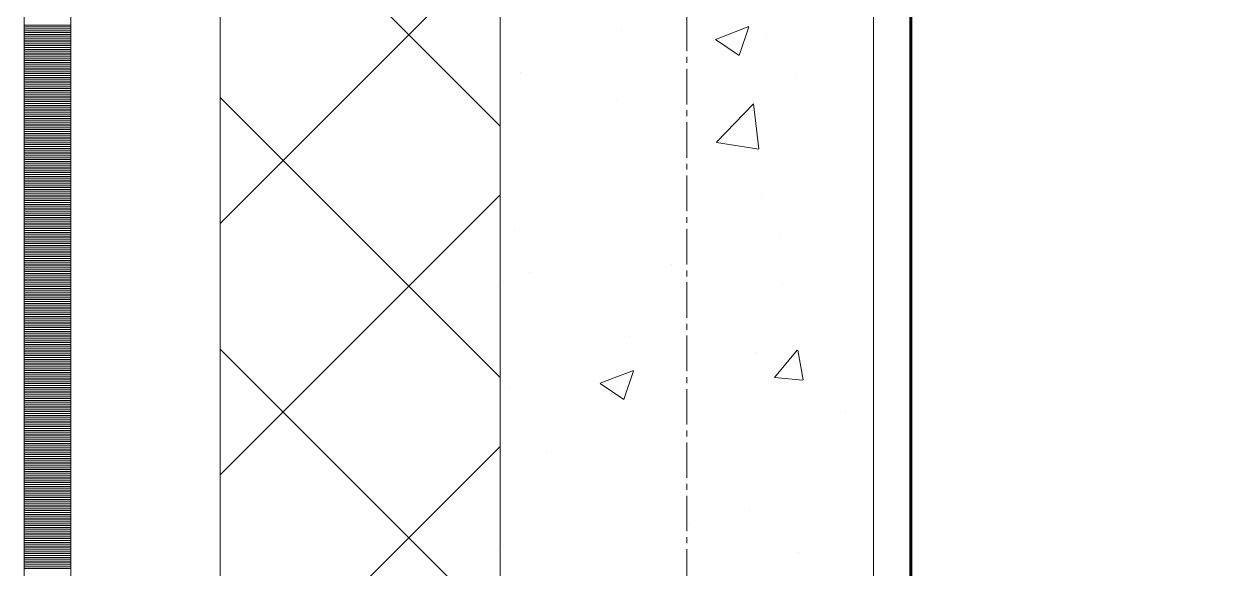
# Model space of a CAD drawing. Header units: millimetres. Extents: x 470010 to 1231400, y -134005 to 421770.
# Drawn here: x 672519 to 673165, y -45237 to -44945 of the extents above; entities that cross this region are included whole.
import ezdxf
from ezdxf.enums import TextEntityAlignment as Align

# ---------------------------------------------------------------- set-up
doc = ezdxf.new("R2010")
doc.units = ezdxf.units.MM
doc.linetypes.add('CENTER2', pattern=[28.575, 19.05, -3.175, 3.175, -3.175])
doc.linetypes.add('DASHED', pattern=[19.05, 12.7, -6.35])
doc.layers.get('Defpoints').update_dxf_attribs({"color": 140})
for name, color, linetype, lineweight in [('0) шп потолок', 3, 'Continuous', 60), ('АР_Стены ПЕНОблок', 52, 'Continuous', 20), ('АР_Тонкая', 254, 'Continuous', 5), ('АР_Утеплитель', 31, 'Continuous', 0), ('АР_Штриховка', 8, 'Continuous', 0)]:
    doc.layers.add(name, color=color, linetype=linetype, lineweight=lineweight)
doc.layers.add('АР_Делит', color=120, linetype='Continuous', lineweight=0, plot=False)
doc.layers.add('РД_Оси_100', color=7, linetype='Continuous', lineweight=0, true_color=0x525252)
doc.styles.add('style1', font='ARIALN.TTF')

# ---------------------------------------------------------------- blocks, each defined once
blk = doc.blocks.new('СОШ_2200_АР_ОСИ_М100_28.05.24')
at = {"layer": 'АР_Делит', "color": 251, "linetype": 'DASHED', "true_color": 0x636466}
blk.add_lwpolyline([(114955, 135155), (114955, -355), (93595.036, -355), (93595.036, 13855), (94145, 13855), (94145, 68320), (66055, 68320), (66055, 13857.73), (83455, 13857.73), (83455, -355), (45245, -355), (45245, 13145), (44695, 13145), (44695, 26755), (45245, 26755), (45245, 68320), (20455, 68320), (20455, 26755), (27955, 26755), (27955, 13145), (-355, 13145), (-355, 100855)], dxfattribs=at)
at = {"layer": 'РД_Оси_100', "color": 251, "linetype": 'CENTER2', "true_color": 0x636466}
blk.add_line((0, -6155), (0, 139938.679), dxfattribs=at)
blk = doc.blocks.new('A$C9108343f')
at = {"layer": '0) шп потолок'}
blk.add_lwpolyline([(14844.96, 52575), (14844.96, 61255), (7274.96, 61255), (7274.96, 52155), (13824.96, 52155)], dxfattribs=at)
at = {"layer": 'АР_Стены ПЕНОблок', "color": 18, "linetype": 'Continuous', "lineweight": 20, "true_color": 0x000000}
for p, q in [((7054.96, 97555), (7054.96, 21355)), ((7254.96, 21355), (7254.96, 97555))]:
    blk.add_line(p, q, dxfattribs=at)
at = {"layer": 'АР_Тонкая', "color": 18, "linetype": 'Continuous', "lineweight": 5, "true_color": 0x000000}
for p, q in [((6799.96, 97555), (6799.96, 21355)), ((6824.96, 97555), (6824.96, 21355)), ((6824.96, 21355), (6824.96, 97555)), ((6904.96, 21355), (6904.96, 97555))]:
    blk.add_line(p, q, dxfattribs=at)
at = {"layer": 'АР_Утеплитель', "color": 18, "linetype": 'Continuous', "lineweight": 0, "true_color": 0x000000}
for p, q in [((6904.96, 97555), (6904.96, 21355)), ((7054.96, 21355), (7054.96, 97555))]:
    blk.add_line(p, q, dxfattribs=at)
at = {"layer": 'АР_Штриховка', "color": 18, "linetype": 'Continuous', "lineweight": 0, "true_color": 0x000000}
for p, q in [((7054.96, 55366.7), (6904.96, 55516.7)), ((6904.96, 55314.56), (7054.96, 55464.56)), ((6799.96, 55420.75), (6824.96, 55420.75)), ((6799.96, 55419.75), (6824.96, 55419.75)), ((6799.96, 55418.75), (6824.96, 55418.75)), ((6799.96, 55417.75), (6824.96, 55417.75)), ((7120.01, 55418.07), (7120.01, 55418.07)), ((7170.37, 55413.11), (7188.15, 55419.94)), ((7182.95, 55404.45), (7188.1, 55419.8)), ((6799.96, 55416.75), (6824.96, 55416.75)), ((6799.96, 55415.75), (6824.96, 55415.75)), ((6799.96, 55414.75), (6824.96, 55414.75)), ((6799.96, 55413.75), (6824.96, 55413.75)), ((6799.96, 55412.75), (6824.96, 55412.75)), ((6799.96, 55411.75), (6824.96, 55411.75)), ((7170.3, 55412.97), (7182.94, 55404.45)), ((7197.82, 55414.36), (7197.82, 55414.36)), ((6799.96, 55410.75), (6824.96, 55410.75)), ((6799.96, 55409.75), (6824.96, 55409.75)), ((6799.96, 55408.75), (6824.96, 55408.75)), ((6799.96, 55407.75), (6824.96, 55407.75)), ((6799.96, 55406.75), (6824.96, 55406.75)), ((6799.96, 55405.75), (6824.96, 55405.75)), ((6799.96, 55404.75), (6824.96, 55404.75)), ((6799.96, 55403.75), (6824.96, 55403.75)), ((6799.96, 55402.75), (6824.96, 55402.75)), ((6799.96, 55401.75), (6824.96, 55401.75)), ((6799.96, 55400.75), (6824.96, 55400.75)), ((6799.96, 55399.75), (6824.96, 55399.75)), ((6799.96, 55398.75), (6824.96, 55398.75)), ((6799.96, 55397.75), (6824.96, 55397.75)), ((6799.96, 55396.75), (6824.96, 55396.75)), ((6799.96, 55395.75), (6824.96, 55395.75)), ((6799.96, 55394.75), (6824.96, 55394.75)), ((6799.96, 55393.75), (6824.96, 55393.75)), ((6799.96, 55392.75), (6824.96, 55392.75)), ((6799.96, 55391.75), (6824.96, 55391.75)), ((7065.9, 55395.31), (7065.9, 55395.31)), ((7213.41, 55392.96), (7213.41, 55392.96)), ((6799.96, 55390.75), (6824.96, 55390.75)), ((6799.96, 55389.75), (6824.96, 55389.75)), ((6799.96, 55388.75), (6824.96, 55388.75)), ((6799.96, 55387.75), (6824.96, 55387.75)), ((6799.96, 55386.75), (6824.96, 55386.75)), ((6799.96, 55385.75), (6824.96, 55385.75)), ((6799.96, 55384.75), (6824.96, 55384.75)), ((6799.96, 55383.75), (6824.96, 55383.75)), ((6799.96, 55382.75), (6824.96, 55382.75)), ((6799.96, 55381.75), (6824.96, 55381.75)), ((6799.96, 55380.75), (6824.96, 55380.75)), ((6799.96, 55379.75), (6824.96, 55379.75)), ((6799.96, 55378.75), (6824.96, 55378.75)), ((7054.96, 55231.99), (6904.96, 55381.99)), ((7117.21, 55380.29), (7117.21, 55380.29)), ((6799.96, 55377.75), (6824.96, 55377.75)), ((6799.96, 55376.75), (6824.96, 55376.75)), ((6799.96, 55375.75), (6824.96, 55375.75)), ((6799.96, 55374.75), (6824.96, 55374.75)), ((6799.96, 55373.75), (6824.96, 55373.75)), ((6799.96, 55372.75), (6824.96, 55372.75)), ((7170.85, 55357.97), (7190.63, 55378.59)), ((7193.5, 55354.47), (7190.69, 55378.59)), ((6799.96, 55371.75), (6824.96, 55371.75)), ((6799.96, 55370.75), (6824.96, 55370.75)), ((6799.96, 55369.75), (6824.96, 55369.75)), ((6799.96, 55368.75), (6824.96, 55368.75)), ((6799.96, 55367.75), (6824.96, 55367.75)), ((6799.96, 55366.75), (6824.96, 55366.75)), ((6799.96, 55365.75), (6824.96, 55365.75)), ((6799.96, 55364.75), (6824.96, 55364.75)), ((6799.96, 55363.75), (6824.96, 55363.75)), ((6799.96, 55362.75), (6824.96, 55362.75)), ((6799.96, 55361.75), (6824.96, 55361.75)), ((6799.96, 55360.75), (6824.96, 55360.75)), ((6799.96, 55359.75), (6824.96, 55359.75)), ((6799.96, 55358.75), (6824.96, 55358.75)), ((6799.96, 55357.75), (6824.96, 55357.75)), ((6799.96, 55356.75), (6824.96, 55356.75)), ((6799.96, 55355.75), (6824.96, 55355.75)), ((6799.96, 55354.75), (6824.96, 55354.75)), ((6799.96, 55353.75), (6824.96, 55353.75)), ((7170.89, 55357.87), (7193.48, 55354.37)), ((6799.96, 55352.75), (6824.96, 55352.75)), ((6799.96, 55351.75), (6824.96, 55351.75)), ((6799.96, 55350.75), (6824.96, 55350.75)), ((6799.96, 55349.75), (6824.96, 55349.75)), ((6799.96, 55348.75), (6824.96, 55348.75)), ((6799.96, 55347.75), (6824.96, 55347.75)), ((6799.96, 55346.75), (6824.96, 55346.75)), ((6799.96, 55345.75), (6824.96, 55345.75)), ((6799.96, 55344.75), (6824.96, 55344.75)), ((6799.96, 55343.75), (6824.96, 55343.75)), ((6799.96, 55342.75), (6824.96, 55342.75)), ((6799.96, 55341.75), (6824.96, 55341.75)), ((6799.96, 55340.75), (6824.96, 55340.75)), ((6799.96, 55339.75), (6824.96, 55339.75)), ((6799.96, 55338.75), (6824.96, 55338.75)), ((6799.96, 55337.75), (6824.96, 55337.75)), ((6799.96, 55336.75), (6824.96, 55336.75)), ((6799.96, 55335.75), (6824.96, 55335.75)), ((6799.96, 55334.75), (6824.96, 55334.75)), ((6799.96, 55333.75), (6824.96, 55333.75)), ((6799.96, 55332.75), (6824.96, 55332.75)), ((6799.96, 55331.75), (6824.96, 55331.75)), ((6799.96, 55330.75), (6824.96, 55330.75)), ((6799.96, 55329.75), (6824.96, 55329.75)), ((6799.96, 55328.75), (6824.96, 55328.75)), ((6799.96, 55327.75), (6824.96, 55327.75)), ((6904.96, 55179.86), (7054.96, 55329.86)), ((7194.73, 55329.8), (7194.73, 55329.8)), ((6799.96, 55326.75), (6824.96, 55326.75)), ((6799.96, 55325.75), (6824.96, 55325.75)), ((6799.96, 55324.75), (6824.96, 55324.75)), ((6799.96, 55323.75), (6824.96, 55323.75)), ((6799.96, 55322.75), (6824.96, 55322.75)), ((6799.96, 55321.75), (6824.96, 55321.75)), ((6799.96, 55320.75), (6824.96, 55320.75)), ((6799.96, 55319.75), (6824.96, 55319.75)), ((6799.96, 55318.75), (6824.96, 55318.75)), ((6799.96, 55317.75), (6824.96, 55317.75)), ((6799.96, 55316.75), (6824.96, 55316.75)), ((6799.96, 55315.75), (6824.96, 55315.75)), ((6799.96, 55314.75), (6824.96, 55314.75)), ((6799.96, 55313.75), (6824.96, 55313.75)), ((6799.96, 55312.75), (6824.96, 55312.75)), ((6799.96, 55311.75), (6824.96, 55311.75)), ((6799.96, 55310.75), (6824.96, 55310.75)), ((6799.96, 55309.75), (6824.96, 55309.75)), ((6799.96, 55308.75), (6824.96, 55308.75)), ((6799.96, 55307.75), (6824.96, 55307.75)), ((7062.81, 55310.76), (7062.81, 55310.76)), ((7205.12, 55308.33), (7205.12, 55308.33)), ((6799.96, 55306.75), (6824.96, 55306.75)), ((6799.96, 55305.75), (6824.96, 55305.75)), ((6799.96, 55304.75), (6824.96, 55304.75)), ((6799.96, 55303.75), (6824.96, 55303.75)), ((6799.96, 55302.75), (6824.96, 55302.75)), ((6799.96, 55301.75), (6824.96, 55301.75)), ((6799.96, 55300.75), (6824.96, 55300.75)), ((6799.96, 55299.75), (6824.96, 55299.75)), ((6799.96, 55298.75), (6824.96, 55298.75)), ((6799.96, 55297.75), (6824.96, 55297.75)), ((6799.96, 55296.75), (6824.96, 55296.75)), ((6799.96, 55295.75), (6824.96, 55295.75)), ((6799.96, 55294.75), (6824.96, 55294.75)), ((6799.96, 55293.75), (6824.96, 55293.75)), ((6799.96, 55292.75), (6824.96, 55292.75)), ((6799.96, 55291.75), (6824.96, 55291.75)), ((6799.96, 55290.75), (6824.96, 55290.75)), ((6799.96, 55289.75), (6824.96, 55289.75)), ((6799.96, 55288.75), (6824.96, 55288.75)), ((7070.55, 55288.27), (7070.55, 55288.27)), ((7146.59, 55292.78), (7146.59, 55292.78)), ((6799.96, 55287.75), (6824.96, 55287.75)), ((6799.96, 55286.75), (6824.96, 55286.75)), ((6799.96, 55285.75), (6824.96, 55285.75)), ((6799.96, 55284.75), (6824.96, 55284.75)), ((6799.96, 55283.75), (6824.96, 55283.75)), ((6799.96, 55282.75), (6824.96, 55282.75)), ((6799.96, 55281.75), (6824.96, 55281.75)), ((7056.99, 55282.9), (7056.99, 55282.9)), ((7206.14, 55282.54), (7206.14, 55282.54)), ((6799.96, 55280.75), (6824.96, 55280.75)), ((6799.96, 55279.75), (6824.96, 55279.75)), ((6799.96, 55278.75), (6824.96, 55278.75)), ((6799.96, 55277.75), (6824.96, 55277.75)), ((6799.96, 55276.75), (6824.96, 55276.75)), ((6799.96, 55275.75), (6824.96, 55275.75)), ((6799.96, 55274.75), (6824.96, 55274.75)), ((6799.96, 55273.75), (6824.96, 55273.75)), ((6799.96, 55272.75), (6824.96, 55272.75)), ((6799.96, 55271.75), (6824.96, 55271.75)), ((6799.96, 55270.75), (6824.96, 55270.75)), ((6799.96, 55269.75), (6824.96, 55269.75)), ((6799.96, 55268.75), (6824.96, 55268.75)), ((6799.96, 55267.75), (6824.96, 55267.75)), ((6799.96, 55266.75), (6824.96, 55266.75)), ((6799.96, 55265.75), (6824.96, 55265.75)), ((6799.96, 55264.75), (6824.96, 55264.75)), ((6799.96, 55263.75), (6824.96, 55263.75)), ((6799.96, 55262.75), (6824.96, 55262.75)), ((6799.96, 55261.75), (6824.96, 55261.75)), ((6799.96, 55260.75), (6824.96, 55260.75)), ((6799.96, 55259.75), (6824.96, 55259.75)), ((6799.96, 55258.75), (6824.96, 55258.75)), ((6799.96, 55257.75), (6824.96, 55257.75)), ((6799.96, 55256.75), (6824.96, 55256.75)), ((6799.96, 55255.75), (6824.96, 55255.75)), ((6799.96, 55254.75), (6824.96, 55254.75)), ((6799.96, 55253.75), (6824.96, 55253.75)), ((6799.96, 55252.75), (6824.96, 55252.75)), ((6799.96, 55251.75), (6824.96, 55251.75)), ((6799.96, 55250.75), (6824.96, 55250.75)), ((6799.96, 55249.75), (6824.96, 55249.75)), ((7124.1, 55254.15), (7124.1, 55254.15)), ((6799.96, 55248.75), (6824.96, 55248.75)), ((6799.96, 55247.75), (6824.96, 55247.75)), ((6799.96, 55246.75), (6824.96, 55246.75)), ((6799.96, 55245.75), (6824.96, 55245.75)), ((6799.96, 55244.75), (6824.96, 55244.75)), ((6799.96, 55243.75), (6824.96, 55243.75)), ((7054.96, 55097.29), (6904.96, 55247.29)), ((7191.64, 55245.25), (7191.64, 55245.25)), ((7201.88, 55232.02), (7214.12, 55246.61)), ((7217.26, 55230.73), (7214.33, 55246.65)), ((6799.96, 55242.75), (6824.96, 55242.75)), ((6799.96, 55241.75), (6824.96, 55241.75)), ((6799.96, 55240.75), (6824.96, 55240.75)), ((6799.96, 55239.75), (6824.96, 55239.75)), ((6799.96, 55238.75), (6824.96, 55238.75)), ((6799.96, 55237.75), (6824.96, 55237.75)), ((6799.96, 55236.75), (6824.96, 55236.75)), ((6799.96, 55235.75), (6824.96, 55235.75)), ((6799.96, 55234.75), (6824.96, 55234.75)), ((6799.96, 55233.75), (6824.96, 55233.75)), ((6799.96, 55232.75), (6824.96, 55232.75)), ((6799.96, 55231.75), (6824.96, 55231.75)), ((6799.96, 55230.75), (6824.96, 55230.75)), ((7108.56, 55228.93), (7126.35, 55235.75)), ((7121.15, 55220.26), (7126.3, 55235.61)), ((7201.87, 55232.02), (7217.06, 55230.69)), ((6799.96, 55229.75), (6824.96, 55229.75)), ((6799.96, 55228.75), (6824.96, 55228.75)), ((6799.96, 55227.75), (6824.96, 55227.75)), ((6799.96, 55226.75), (6824.96, 55226.75)), ((6799.96, 55225.75), (6824.96, 55225.75)), ((6799.96, 55224.75), (6824.96, 55224.75)), ((6799.96, 55223.75), (6824.96, 55223.75)), ((7059.72, 55226.2), (7059.72, 55226.2)), ((7108.5, 55228.78), (7121.13, 55220.26)), ((7117.86, 55227.13), (7117.86, 55227.13)), ((6799.96, 55222.75), (6824.96, 55222.75)), ((6799.96, 55221.75), (6824.96, 55221.75)), ((6799.96, 55220.75), (6824.96, 55220.75)), ((6799.96, 55219.75), (6824.96, 55219.75)), ((6799.96, 55218.75), (6824.96, 55218.75)), ((6799.96, 55217.75), (6824.96, 55217.75)), ((6799.96, 55216.75), (6824.96, 55216.75)), ((6799.96, 55215.75), (6824.96, 55215.75)), ((6799.96, 55214.75), (6824.96, 55214.75)), ((6799.96, 55213.75), (6824.96, 55213.75)), ((6799.96, 55212.75), (6824.96, 55212.75)), ((6799.96, 55211.75), (6824.96, 55211.75)), ((6799.96, 55210.75), (6824.96, 55210.75)), ((7240.19, 55213.71), (7240.19, 55213.71)), ((6799.96, 55209.75), (6824.96, 55209.75)), ((6799.96, 55208.75), (6824.96, 55208.75)), ((6799.96, 55207.75), (6824.96, 55207.75)), ((6799.96, 55206.75), (6824.96, 55206.75)), ((6799.96, 55205.75), (6824.96, 55205.75)), ((6799.96, 55204.75), (6824.96, 55204.75)), ((6799.96, 55203.75), (6824.96, 55203.75)), ((6799.96, 55202.75), (6824.96, 55202.75)), ((6799.96, 55201.75), (6824.96, 55201.75)), ((6799.96, 55200.75), (6824.96, 55200.75)), ((6799.96, 55199.75), (6824.96, 55199.75)), ((6799.96, 55198.75), (6824.96, 55198.75)), ((6799.96, 55197.75), (6824.96, 55197.75)), ((6799.96, 55196.75), (6824.96, 55196.75)), ((6799.96, 55195.75), (6824.96, 55195.75)), ((6799.96, 55194.75), (6824.96, 55194.75)), ((6799.96, 55193.75), (6824.96, 55193.75)), ((6799.96, 55192.75), (6824.96, 55192.75)), ((6799.96, 55191.75), (6824.96, 55191.75)), ((6904.96, 55045.15), (7054.96, 55195.15)), ((7079.77, 55192.6), (7079.77, 55192.6)), ((6799.96, 55190.75), (6824.96, 55190.75)), ((6799.96, 55189.75), (6824.96, 55189.75)), ((6799.96, 55188.75), (6824.96, 55188.75)), ((6799.96, 55187.75), (6824.96, 55187.75)), ((6799.96, 55186.75), (6824.96, 55186.75)), ((6799.96, 55185.75), (6824.96, 55185.75)), ((6799.96, 55184.75), (6824.96, 55184.75)), ((6799.96, 55183.75), (6824.96, 55183.75)), ((6799.96, 55182.75), (6824.96, 55182.75)), ((6799.96, 55181.75), (6824.96, 55181.75)), ((6799.96, 55180.75), (6824.96, 55180.75)), ((6799.96, 55179.75), (6824.96, 55179.75)), ((6799.96, 55178.75), (6824.96, 55178.75)), ((6799.96, 55177.75), (6824.96, 55177.75)), ((6799.96, 55176.75), (6824.96, 55176.75)), ((6799.96, 55175.75), (6824.96, 55175.75)), ((6799.96, 55174.75), (6824.96, 55174.75)), ((6799.96, 55173.75), (6824.96, 55173.75)), ((6799.96, 55172.75), (6824.96, 55172.75)), ((6799.96, 55171.75), (6824.96, 55171.75)), ((6799.96, 55170.75), (6824.96, 55170.75)), ((6799.96, 55169.75), (6824.96, 55169.75)), ((6799.96, 55168.75), (6824.96, 55168.75)), ((6799.96, 55167.75), (6824.96, 55167.75)), ((6799.96, 55166.75), (6824.96, 55166.75)), ((6799.96, 55165.75), (6824.96, 55165.75)), ((6799.96, 55164.75), (6824.96, 55164.75)), ((6799.96, 55163.75), (6824.96, 55163.75)), ((6799.96, 55162.75), (6824.96, 55162.75)), ((6799.96, 55161.75), (6824.96, 55161.75)), ((6799.96, 55160.75), (6824.96, 55160.75)), ((6799.96, 55159.75), (6824.96, 55159.75)), ((7188.55, 55160.69), (7188.55, 55160.69)), ((6799.96, 55158.75), (6824.96, 55158.75)), ((6799.96, 55157.75), (6824.96, 55157.75)), ((6799.96, 55156.75), (6824.96, 55156.75)), ((6799.96, 55155.75), (6824.96, 55155.75)), ((6799.96, 55154.75), (6824.96, 55154.75)), ((6799.96, 55153.75), (6824.96, 55153.75)), ((6799.96, 55152.75), (6824.96, 55152.75)), ((7155.61, 55153.43), (7155.61, 55153.43)), ((6799.96, 55151.75), (6824.96, 55151.75)), ((6799.96, 55150.75), (6824.96, 55150.75)), ((6799.96, 55149.75), (6824.96, 55149.75)), ((6799.96, 55148.75), (6824.96, 55148.75)), ((6799.96, 55147.75), (6824.96, 55147.75)), ((6799.96, 55146.75), (6824.96, 55146.75)), ((6799.96, 55145.75), (6824.96, 55145.75)), ((6799.96, 55144.75), (6824.96, 55144.75)), ((6799.96, 55143.75), (6824.96, 55143.75)), ((6799.96, 55142.75), (6824.96, 55142.75)), ((6799.96, 55141.75), (6824.96, 55141.75)), ((6799.96, 55140.75), (6824.96, 55140.75)), ((6799.96, 55139.75), (6824.96, 55139.75)), ((7056.63, 55141.65), (7056.63, 55141.65)), ((6799.96, 55138.75), (6824.96, 55138.75)), ((6799.96, 55137.75), (6824.96, 55137.75)), ((6799.96, 55136.75), (6824.96, 55136.75)), ((6799.96, 55135.75), (6824.96, 55135.75)), ((6799.96, 55134.75), (6824.96, 55134.75)), ((6799.96, 55133.75), (6824.96, 55133.75)), ((7214.86, 55138.24), (7214.86, 55138.24)), ((6799.96, 55132.75), (6824.96, 55132.75)), ((6799.96, 55131.75), (6824.96, 55131.75)), ((6799.96, 55130.75), (6824.96, 55130.75)), ((6799.96, 55129.75), (6824.96, 55129.75))]:
    blk.add_line(p, q, dxfattribs=at)
at = {"layer": 'РД_Оси_100'}
blk.add_blockref('СОШ_2200_АР_ОСИ_М100_28.05.24', (7154.96, 6755), dxfattribs=at)
at = {"layer": 'Defpoints', "color": 18, "true_color": 0x000000, "style": 'style1'}
for p in [(143949.34, 316089.12), (143974.98, 281639.5), (143890.4, 273244.71), (143839.99, 264276.81), (143967.75, 254892.38), (12251.96, 104178.14), (12382.58, 96023.14)]:
    blk.add_attdef('АР-ПОМЕЩЕНИЕ:НАИМЕНОВАНИЕ', text='', height=100, dxfattribs=at).set_placement(p, align=Align.MIDDLE)
at = {"layer": 'Defpoints', "color": 18, "true_color": 0x000000, "style": 'style1', "flags": 8}
for p in [(143951.3, 279099.09), (143848.34, 269251.11), (143875.33, 260094.25), (144049.74, 250824.7), (163419.28, 238153.36), (155897.46, 237965.97), (183037.2, 237965.97), (143342.94, 237876.19)]:
    blk.add_attdef('АР-ПОМЕЩЕНИЕ:НАИМЕНОВАНИЕ', text='', height=100, dxfattribs=at).set_placement(p, align=Align.MIDDLE)

msp = doc.modelspace()

# ---------------------------------------------------------------- linework, layer by layer
at = {"layer": '0) шп потолок'}
msp.add_lwpolyline([(680563.57, -47791.242), (680563.57, -39111.242), (672993.57, -39111.242), (672993.57, -48211.242), (679543.57, -48211.242)], dxfattribs=at)
at = {"layer": 'АР_Стены ПЕНОблок', "color": 18, "linetype": 'Continuous', "lineweight": 20, "true_color": 0x000000}
for p, q in [((672773.57, -2811.242), (672773.57, -79011.242)), ((672973.57, -79011.242), (672973.57, -2811.242))]:
    msp.add_line(p, q, dxfattribs=at)
at = {"layer": 'АР_Тонкая', "color": 18, "linetype": 'Continuous', "lineweight": 5, "true_color": 0x000000}
for p, q in [((672518.57, -2811.242), (672518.57, -79011.242)), ((672543.57, -2811.242), (672543.57, -79011.242)), ((672543.57, -79011.242), (672543.57, -2811.242)), ((672623.57, -79011.242), (672623.57, -2811.242))]:
    msp.add_line(p, q, dxfattribs=at)
at = {"layer": 'АР_Утеплитель', "color": 18, "linetype": 'Continuous', "lineweight": 0, "true_color": 0x000000}
for p, q in [((672623.57, -2811.242), (672623.57, -79011.242)), ((672773.57, -79011.242), (672773.57, -2811.242))]:
    msp.add_line(p, q, dxfattribs=at)
at = {"layer": 'АР_Штриховка', "color": 18, "linetype": 'Continuous', "lineweight": 0, "true_color": 0x000000}
for p, q in [((672773.57, -44999.544), (672623.57, -44849.544)), ((672623.57, -45051.681), (672773.57, -44901.681)), ((672518.57, -44945.492), (672543.57, -44945.492)), ((672518.57, -44946.492), (672543.57, -44946.492)), ((672518.57, -44947.492), (672543.57, -44947.492)), ((672518.57, -44948.492), (672543.57, -44948.492)), ((672518.57, -44949.492), (672543.57, -44949.492)), ((672518.57, -44950.492), (672543.57, -44950.492)), ((672518.57, -44951.492), (672543.57, -44951.492)), ((672888.978, -44953.129), (672906.763, -44946.302)), ((672901.562, -44961.796), (672906.712, -44946.447)), ((672518.57, -44952.492), (672543.57, -44952.492)), ((672518.57, -44953.492), (672543.57, -44953.492)), ((672518.57, -44954.492), (672543.57, -44954.492)), ((672518.57, -44955.492), (672543.57, -44955.492)), ((672518.57, -44956.492), (672543.57, -44956.492)), ((672518.57, -44957.492), (672543.57, -44957.492)), ((672888.914, -44953.27), (672901.549, -44961.792)), ((672518.57, -44958.492), (672543.57, -44958.492)), ((672518.57, -44959.492), (672543.57, -44959.492)), ((672518.57, -44960.492), (672543.57, -44960.492)), ((672518.57, -44961.492), (672543.57, -44961.492)), ((672518.57, -44962.492), (672543.57, -44962.492)), ((672518.57, -44963.492), (672543.57, -44963.492)), ((672518.57, -44964.492), (672543.57, -44964.492)), ((672518.57, -44965.492), (672543.57, -44965.492)), ((672518.57, -44966.492), (672543.57, -44966.492)), ((672518.57, -44967.492), (672543.57, -44967.492)), ((672518.57, -44968.492), (672543.57, -44968.492)), ((672518.57, -44969.492), (672543.57, -44969.492)), ((672518.57, -44970.492), (672543.57, -44970.492)), ((672518.57, -44971.492), (672543.57, -44971.492)), ((672518.57, -44972.492), (672543.57, -44972.492)), ((672518.57, -44973.492), (672543.57, -44973.492)), ((672518.57, -44974.492), (672543.57, -44974.492)), ((672518.57, -44975.492), (672543.57, -44975.492)), ((672518.57, -44976.492), (672543.57, -44976.492)), ((672518.57, -44977.492), (672543.57, -44977.492)), ((672518.57, -44978.492), (672543.57, -44978.492)), ((672518.57, -44979.492), (672543.57, -44979.492)), ((672518.57, -44980.492), (672543.57, -44980.492)), ((672518.57, -44981.492), (672543.57, -44981.492)), ((672518.57, -44982.492), (672543.57, -44982.492)), ((672518.57, -44983.492), (672543.57, -44983.492)), ((672773.57, -45134.248), (672623.57, -44984.248)), ((672518.57, -44984.492), (672543.57, -44984.492)), ((672518.57, -44985.492), (672543.57, -44985.492)), ((672518.57, -44986.492), (672543.57, -44986.492)), ((672518.57, -44987.492), (672543.57, -44987.492)), ((672518.57, -44988.492), (672543.57, -44988.492)), ((672518.57, -44989.492), (672543.57, -44989.492)), ((672518.57, -44990.492), (672543.57, -44990.492)), ((672889.463, -45008.274), (672909.246, -44987.655)), ((672912.113, -45011.77), (672909.306, -44987.648)), ((672518.57, -44991.492), (672543.57, -44991.492)), ((672518.57, -44992.492), (672543.57, -44992.492)), ((672518.57, -44993.492), (672543.57, -44993.492)), ((672518.57, -44994.492), (672543.57, -44994.492)), ((672518.57, -44995.492), (672543.57, -44995.492)), ((672518.57, -44996.492), (672543.57, -44996.492)), ((672518.57, -44997.492), (672543.57, -44997.492)), ((672518.57, -44998.492), (672543.57, -44998.492)), ((672518.57, -44999.492), (672543.57, -44999.492)), ((672518.57, -45000.492), (672543.57, -45000.492)), ((672518.57, -45001.492), (672543.57, -45001.492)), ((672518.57, -45002.492), (672543.57, -45002.492)), ((672518.57, -45003.492), (672543.57, -45003.492)), ((672518.57, -45004.492), (672543.57, -45004.492)), ((672518.57, -45005.492), (672543.57, -45005.492)), ((672518.57, -45006.492), (672543.57, -45006.492)), ((672518.57, -45007.492), (672543.57, -45007.492)), ((672518.57, -45008.492), (672543.57, -45008.492)), ((672518.57, -45009.492), (672543.57, -45009.492)), ((672889.507, -45008.368), (672912.097, -45011.871)), ((672518.57, -45010.492), (672543.57, -45010.492)), ((672518.57, -45011.492), (672543.57, -45011.492)), ((672518.57, -45012.492), (672543.57, -45012.492)), ((672518.57, -45013.492), (672543.57, -45013.492)), ((672518.57, -45014.492), (672543.57, -45014.492)), ((672518.57, -45015.492), (672543.57, -45015.492)), ((672518.57, -45016.492), (672543.57, -45016.492)), ((672518.57, -45017.492), (672543.57, -45017.492)), ((672518.57, -45018.492), (672543.57, -45018.492)), ((672518.57, -45019.492), (672543.57, -45019.492)), ((672518.57, -45020.492), (672543.57, -45020.492)), ((672518.57, -45021.492), (672543.57, -45021.492)), ((672518.57, -45022.492), (672543.57, -45022.492)), ((672518.57, -45023.492), (672543.57, -45023.492)), ((672518.57, -45024.492), (672543.57, -45024.492)), ((672518.57, -45025.492), (672543.57, -45025.492)), ((672518.57, -45026.492), (672543.57, -45026.492)), ((672518.57, -45027.492), (672543.57, -45027.492)), ((672518.57, -45028.492), (672543.57, -45028.492)), ((672518.57, -45029.492), (672543.57, -45029.492)), ((672518.57, -45030.492), (672543.57, -45030.492)), ((672518.57, -45031.492), (672543.57, -45031.492)), ((672518.57, -45032.492), (672543.57, -45032.492)), ((672518.57, -45033.492), (672543.57, -45033.492)), ((672518.57, -45034.492), (672543.57, -45034.492)), ((672518.57, -45035.492), (672543.57, -45035.492)), ((672518.57, -45036.492), (672543.57, -45036.492)), ((672518.57, -45037.492), (672543.57, -45037.492)), ((672518.57, -45038.492), (672543.57, -45038.492)), ((672518.57, -45039.492), (672543.57, -45039.492)), ((672518.57, -45040.492), (672543.57, -45040.492)), ((672518.57, -45041.492), (672543.57, -45041.492)), ((672623.57, -45186.385), (672773.57, -45036.385)), ((672518.57, -45042.492), (672543.57, -45042.492)), ((672518.57, -45043.492), (672543.57, -45043.492)), ((672518.57, -45044.492), (672543.57, -45044.492)), ((672518.57, -45045.492), (672543.57, -45045.492)), ((672518.57, -45046.492), (672543.57, -45046.492)), ((672518.57, -45047.492), (672543.57, -45047.492)), ((672518.57, -45048.492), (672543.57, -45048.492)), ((672518.57, -45049.492), (672543.57, -45049.492)), ((672518.57, -45050.492), (672543.57, -45050.492)), ((672518.57, -45051.492), (672543.57, -45051.492)), ((672518.57, -45052.492), (672543.57, -45052.492)), ((672518.57, -45053.492), (672543.57, -45053.492)), ((672518.57, -45054.492), (672543.57, -45054.492)), ((672518.57, -45055.492), (672543.57, -45055.492)), ((672518.57, -45056.492), (672543.57, -45056.492)), ((672518.57, -45057.492), (672543.57, -45057.492)), ((672518.57, -45058.492), (672543.57, -45058.492)), ((672518.57, -45059.492), (672543.57, -45059.492)), ((672518.57, -45060.492), (672543.57, -45060.492)), ((672518.57, -45061.492), (672543.57, -45061.492)), ((672518.57, -45062.492), (672543.57, -45062.492)), ((672518.57, -45063.492), (672543.57, -45063.492)), ((672518.57, -45064.492), (672543.57, -45064.492)), ((672518.57, -45065.492), (672543.57, -45065.492)), ((672518.57, -45066.492), (672543.57, -45066.492)), ((672518.57, -45067.492), (672543.57, -45067.492)), ((672518.57, -45068.492), (672543.57, -45068.492)), ((672518.57, -45069.492), (672543.57, -45069.492)), ((672518.57, -45070.492), (672543.57, -45070.492)), ((672518.57, -45071.492), (672543.57, -45071.492)), ((672518.57, -45072.492), (672543.57, -45072.492)), ((672518.57, -45073.492), (672543.57, -45073.492)), ((672518.57, -45074.492), (672543.57, -45074.492)), ((672518.57, -45075.492), (672543.57, -45075.492)), ((672518.57, -45076.492), (672543.57, -45076.492)), ((672518.57, -45077.492), (672543.57, -45077.492)), ((672518.57, -45078.492), (672543.57, -45078.492)), ((672518.57, -45079.492), (672543.57, -45079.492)), ((672518.57, -45080.492), (672543.57, -45080.492)), ((672518.57, -45081.492), (672543.57, -45081.492)), ((672518.57, -45082.492), (672543.57, -45082.492)), ((672518.57, -45083.492), (672543.57, -45083.492)), ((672518.57, -45084.492), (672543.57, -45084.492)), ((672518.57, -45085.492), (672543.57, -45085.492)), ((672518.57, -45086.492), (672543.57, -45086.492)), ((672518.57, -45087.492), (672543.57, -45087.492)), ((672518.57, -45088.492), (672543.57, -45088.492)), ((672518.57, -45089.492), (672543.57, -45089.492)), ((672518.57, -45090.492), (672543.57, -45090.492)), ((672518.57, -45091.492), (672543.57, -45091.492)), ((672518.57, -45092.492), (672543.57, -45092.492)), ((672518.57, -45093.492), (672543.57, -45093.492)), ((672518.57, -45094.492), (672543.57, -45094.492)), ((672518.57, -45095.492), (672543.57, -45095.492)), ((672518.57, -45096.492), (672543.57, -45096.492)), ((672518.57, -45097.492), (672543.57, -45097.492)), ((672518.57, -45098.492), (672543.57, -45098.492)), ((672518.57, -45099.492), (672543.57, -45099.492)), ((672518.57, -45100.492), (672543.57, -45100.492)), ((672518.57, -45101.492), (672543.57, -45101.492)), ((672518.57, -45102.492), (672543.57, -45102.492)), ((672518.57, -45103.492), (672543.57, -45103.492)), ((672518.57, -45104.492), (672543.57, -45104.492)), ((672518.57, -45105.492), (672543.57, -45105.492)), ((672518.57, -45106.492), (672543.57, -45106.492)), ((672518.57, -45107.492), (672543.57, -45107.492)), ((672518.57, -45108.492), (672543.57, -45108.492)), ((672518.57, -45109.492), (672543.57, -45109.492)), ((672518.57, -45110.492), (672543.57, -45110.492)), ((672518.57, -45111.492), (672543.57, -45111.492)), ((672518.57, -45112.492), (672543.57, -45112.492)), ((672518.57, -45113.492), (672543.57, -45113.492)), ((672518.57, -45114.492), (672543.57, -45114.492)), ((672518.57, -45115.492), (672543.57, -45115.492)), ((672518.57, -45116.492), (672543.57, -45116.492)), ((672518.57, -45117.492), (672543.57, -45117.492)), ((672518.57, -45118.492), (672543.57, -45118.492)), ((672518.57, -45119.492), (672543.57, -45119.492)), ((672773.57, -45268.952), (672623.57, -45118.952)), ((672920.487, -45134.222), (672932.733, -45119.629)), ((672935.876, -45135.517), (672932.939, -45119.595)), ((672518.57, -45120.492), (672543.57, -45120.492)), ((672518.57, -45121.492), (672543.57, -45121.492)), ((672518.57, -45122.492), (672543.57, -45122.492)), ((672518.57, -45123.492), (672543.57, -45123.492)), ((672518.57, -45124.492), (672543.57, -45124.492)), ((672518.57, -45125.492), (672543.57, -45125.492)), ((672518.57, -45126.492), (672543.57, -45126.492)), ((672518.57, -45127.492), (672543.57, -45127.492)), ((672518.57, -45128.492), (672543.57, -45128.492)), ((672518.57, -45129.492), (672543.57, -45129.492)), ((672518.57, -45130.492), (672543.57, -45130.492)), ((672518.57, -45131.492), (672543.57, -45131.492)), ((672518.57, -45132.492), (672543.57, -45132.492)), ((672827.176, -45137.317), (672844.961, -45130.49)), ((672839.76, -45145.984), (672844.91, -45130.635)), ((672518.57, -45133.492), (672543.57, -45133.492)), ((672518.57, -45134.492), (672543.57, -45134.492)), ((672518.57, -45135.492), (672543.57, -45135.492)), ((672518.57, -45136.492), (672543.57, -45136.492)), ((672518.57, -45137.492), (672543.57, -45137.492)), ((672518.57, -45138.492), (672543.57, -45138.492)), ((672827.112, -45137.458), (672839.747, -45145.98)), ((672920.487, -45134.227), (672935.669, -45135.555)), ((672518.57, -45139.492), (672543.57, -45139.492)), ((672518.57, -45140.492), (672543.57, -45140.492)), ((672518.57, -45141.492), (672543.57, -45141.492)), ((672518.57, -45142.492), (672543.57, -45142.492)), ((672518.57, -45143.492), (672543.57, -45143.492)), ((672518.57, -45144.492), (672543.57, -45144.492)), ((672518.57, -45145.492), (672543.57, -45145.492)), ((672518.57, -45146.492), (672543.57, -45146.492)), ((672518.57, -45147.492), (672543.57, -45147.492)), ((672518.57, -45148.492), (672543.57, -45148.492)), ((672518.57, -45149.492), (672543.57, -45149.492)), ((672518.57, -45150.492), (672543.57, -45150.492)), ((672518.57, -45151.492), (672543.57, -45151.492)), ((672518.57, -45152.492), (672543.57, -45152.492)), ((672518.57, -45153.492), (672543.57, -45153.492)), ((672518.57, -45154.492), (672543.57, -45154.492)), ((672518.57, -45155.492), (672543.57, -45155.492)), ((672518.57, -45156.492), (672543.57, -45156.492)), ((672518.57, -45157.492), (672543.57, -45157.492)), ((672518.57, -45158.492), (672543.57, -45158.492)), ((672518.57, -45159.492), (672543.57, -45159.492)), ((672518.57, -45160.492), (672543.57, -45160.492)), ((672518.57, -45161.492), (672543.57, -45161.492)), ((672518.57, -45162.492), (672543.57, -45162.492)), ((672518.57, -45163.492), (672543.57, -45163.492)), ((672518.57, -45164.492), (672543.57, -45164.492)), ((672518.57, -45165.492), (672543.57, -45165.492)), ((672518.57, -45166.492), (672543.57, -45166.492)), ((672518.57, -45167.492), (672543.57, -45167.492)), ((672518.57, -45168.492), (672543.57, -45168.492)), ((672518.57, -45169.492), (672543.57, -45169.492)), ((672518.57, -45170.492), (672543.57, -45170.492)), ((672518.57, -45171.492), (672543.57, -45171.492)), ((672623.57, -45321.089), (672773.57, -45171.089)), ((672518.57, -45172.492), (672543.57, -45172.492)), ((672518.57, -45173.492), (672543.57, -45173.492)), ((672518.57, -45174.492), (672543.57, -45174.492)), ((672518.57, -45175.492), (672543.57, -45175.492)), ((672518.57, -45176.492), (672543.57, -45176.492)), ((672518.57, -45177.492), (672543.57, -45177.492)), ((672518.57, -45178.492), (672543.57, -45178.492)), ((672518.57, -45179.492), (672543.57, -45179.492)), ((672518.57, -45180.492), (672543.57, -45180.492)), ((672518.57, -45181.492), (672543.57, -45181.492)), ((672518.57, -45182.492), (672543.57, -45182.492)), ((672518.57, -45183.492), (672543.57, -45183.492)), ((672518.57, -45184.492), (672543.57, -45184.492)), ((672518.57, -45185.492), (672543.57, -45185.492)), ((672518.57, -45186.492), (672543.57, -45186.492)), ((672518.57, -45187.492), (672543.57, -45187.492)), ((672518.57, -45188.492), (672543.57, -45188.492)), ((672518.57, -45189.492), (672543.57, -45189.492)), ((672518.57, -45190.492), (672543.57, -45190.492)), ((672518.57, -45191.492), (672543.57, -45191.492)), ((672518.57, -45192.492), (672543.57, -45192.492)), ((672518.57, -45193.492), (672543.57, -45193.492)), ((672518.57, -45194.492), (672543.57, -45194.492)), ((672518.57, -45195.492), (672543.57, -45195.492)), ((672518.57, -45196.492), (672543.57, -45196.492)), ((672518.57, -45197.492), (672543.57, -45197.492)), ((672518.57, -45198.492), (672543.57, -45198.492)), ((672518.57, -45199.492), (672543.57, -45199.492)), ((672518.57, -45200.492), (672543.57, -45200.492)), ((672518.57, -45201.492), (672543.57, -45201.492)), ((672518.57, -45202.492), (672543.57, -45202.492)), ((672518.57, -45203.492), (672543.57, -45203.492)), ((672518.57, -45204.492), (672543.57, -45204.492)), ((672518.57, -45205.492), (672543.57, -45205.492)), ((672518.57, -45206.492), (672543.57, -45206.492)), ((672518.57, -45207.492), (672543.57, -45207.492)), ((672518.57, -45208.492), (672543.57, -45208.492)), ((672518.57, -45209.492), (672543.57, -45209.492)), ((672518.57, -45210.492), (672543.57, -45210.492)), ((672518.57, -45211.492), (672543.57, -45211.492)), ((672518.57, -45212.492), (672543.57, -45212.492)), ((672518.57, -45213.492), (672543.57, -45213.492)), ((672518.57, -45214.492), (672543.57, -45214.492)), ((672518.57, -45215.492), (672543.57, -45215.492)), ((672518.57, -45216.492), (672543.57, -45216.492)), ((672518.57, -45217.492), (672543.57, -45217.492)), ((672518.57, -45218.492), (672543.57, -45218.492)), ((672518.57, -45219.492), (672543.57, -45219.492)), ((672518.57, -45220.492), (672543.57, -45220.492)), ((672518.57, -45221.492), (672543.57, -45221.492)), ((672518.57, -45222.492), (672543.57, -45222.492)), ((672518.57, -45223.492), (672543.57, -45223.492)), ((672518.57, -45224.492), (672543.57, -45224.492)), ((672518.57, -45225.492), (672543.57, -45225.492)), ((672518.57, -45226.492), (672543.57, -45226.492)), ((672518.57, -45227.492), (672543.57, -45227.492)), ((672518.57, -45228.492), (672543.57, -45228.492)), ((672518.57, -45229.492), (672543.57, -45229.492)), ((672518.57, -45230.492), (672543.57, -45230.492)), ((672518.57, -45231.492), (672543.57, -45231.492)), ((672518.57, -45232.492), (672543.57, -45232.492)), ((672518.57, -45233.492), (672543.57, -45233.492)), ((672518.57, -45234.492), (672543.57, -45234.492)), ((672518.57, -45235.492), (672543.57, -45235.492)), ((672518.57, -45236.492), (672543.57, -45236.492))]:
    msp.add_line(p, q, dxfattribs=at)

# ---------------------------------------------------------------- block references
msp.add_blockref('A$C9108343f', (665718.612, -100366.242))
at = {"layer": 'РД_Оси_100'}
msp.add_blockref('СОШ_2200_АР_ОСИ_М100_28.05.24', (672873.57, -93611.242), dxfattribs=at)

doc.saveas('drawing.dxf')
